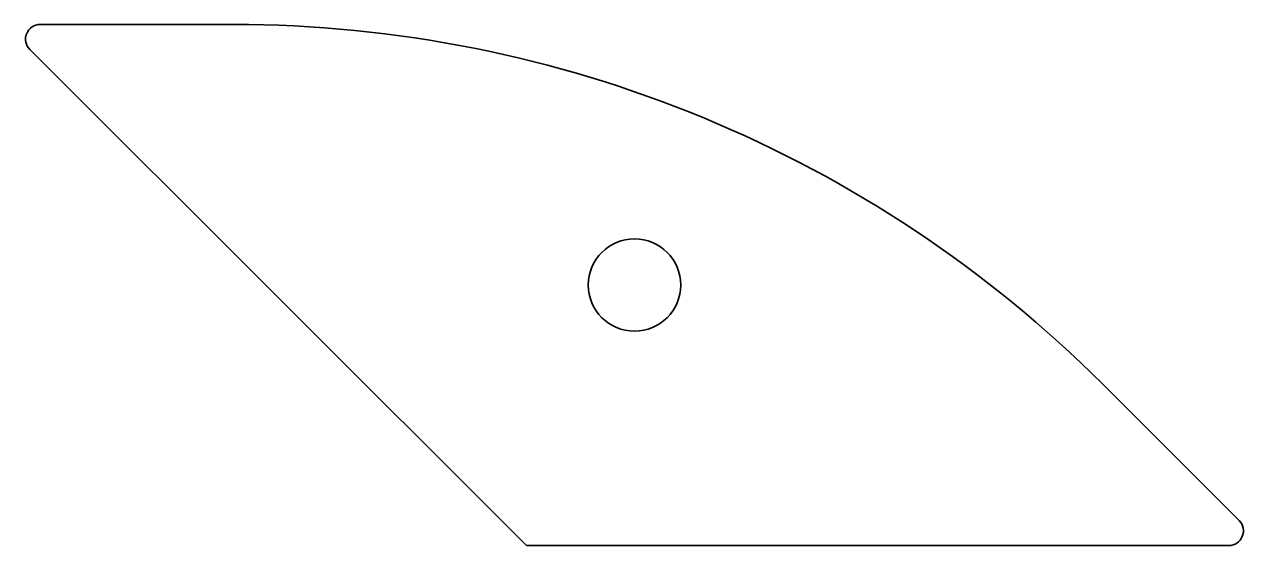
# Model space of a CAD drawing. Header units: inches. Extents: x 0 to 248, y 0 to 106.
import ezdxf

# ---------------------------------------------------------------- set-up
doc = ezdxf.new("R2010")
doc.units = ezdxf.units.IN
doc.header["$MEASUREMENT"] = 0
doc.layers.add('SIMUMAK Visible (ISO)', color=7, linetype='Continuous', lineweight=35)

# ---------------------------------------------------------------- blocks, each defined once
blk = doc.blocks.new('SMB-01-SOPIE-02_Sheet_6_SMB-01-SOPIE-02')
at = {"layer": 'SIMUMAK Visible (ISO)'}
for p, q in [((-120.79, 53.03), (-81.59, 53.03)), ((-21.97, -53.03), (-122.91, 47.91)), ((95.19, -20.19), (122.91, -47.91)), ((120.79, -53.03), (-21.97, -53.03))]:
    blk.add_line(p, q, dxfattribs=at)
blk.add_circle((0, 0), 9.4, dxfattribs=at)
at = {"layer": 'SIMUMAK Visible (ISO)', "extrusion": (0, 0, -1)}
for centre, radius, start, end in [((120.79, 50.03), 3, 315, 90), ((81.59, -196.97), 250, 90, 135), ((-120.79, -50.03), 3, 135, 270)]:
    blk.add_arc(centre, radius, start, end, dxfattribs=at)

msp = doc.modelspace()

# ---------------------------------------------------------------- block references
msp.add_blockref('SMB-01-SOPIE-02_Sheet_6_SMB-01-SOPIE-02', (123.79, 53.03))

doc.saveas('drawing.dxf')
